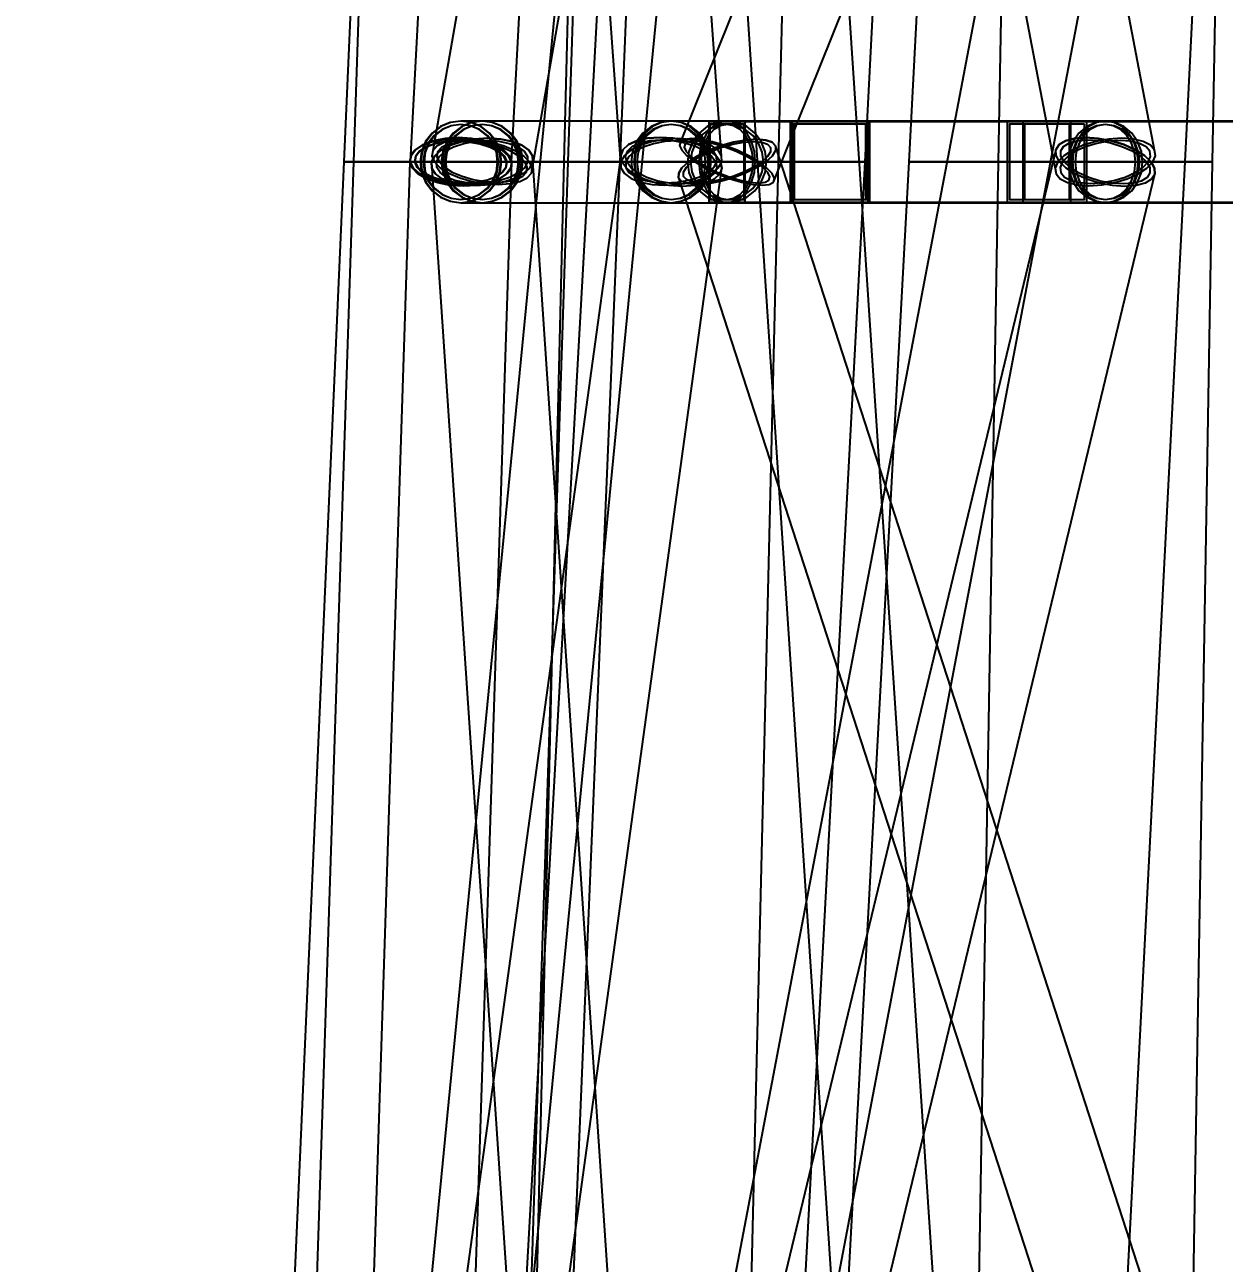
# Model space of a CAD drawing. Header units: millimetres. Extents: x -123812 to 252100, y -3000 to 639000.
# Drawn here: x -21951 to -15970, y 204509 to 210684 of the extents above; entities that cross this region are included whole.
import ezdxf

# ---------------------------------------------------------------- set-up
doc = ezdxf.new("R2010")
doc.units = ezdxf.units.MM
doc.layers.add('D-STR-DIM', color=7, linetype='Continuous', lineweight=13)
doc.layers.add('D-STR-STRC', color=7, linetype='Continuous', lineweight=25)
doc.styles.add('OpenSansCondensed-Light', font='OpenSansCondensed-Light.ttf')
doc.styles.add('TOWER_UNICODE', font='Arial Unicode.ttf')
doc.dimstyles.new('EZDXF', dxfattribs={"dimtxt": 0.25, "dimasz": 0.175, "dimexe": 0.375, "dimexo": 0.125, "dimgap": 0.1, "dimtad": 1, "dimlfac": 100, "dimzin": 12, "dimdsep": 46, "dimtxsty": 'OpenSansCondensed-Light', "dimblk": 'ARCHTICK', "dimcen": 2.5, "dimazin": 3, "dimtfac": 0.5, "dimtmove": 2, "dimatfit": 3})

# ---------------------------------------------------------------- blocks, each defined once
blk = doc.blocks.new('_ARCHTICK')
at = {"color": 0, "linetype": 'BYBLOCK', "const_width": 0.15}
blk.add_lwpolyline([(-0.5, -0.5), (0.5, 0.5)], dxfattribs=at)

msp = doc.modelspace()

# ---------------------------------------------------------------- linework, layer by layer
at = {"layer": 'D-STR-STRC'}
for points in [[(-17918.7, 225023.9), (-20353.1, 200023.9), (-20344.5, 200012.1), (-20319.3, 199999.5), (-20279.1, 199986.9), (-20226.7, 199975.2), (-20165.7, 199965.2), (-20100.3, 199957.5), (-20034.9, 199952.8), (-19973.9, 199951.2), (-19921.5, 199953), (-19881.3, 199958), (-19856.1, 199965.9), (-19847.5, 199976.1), (-17413, 224976.1)], [(-19288.9, 224983.8), (-17635.6, 199983.8), (-17626.9, 199972.5), (-17601.6, 199963.1), (-17561.3, 199956.1), (-17508.9, 199952.2), (-17447.7, 199951.6), (-17382.1, 199954.2), (-17316.5, 199960), (-17255.4, 199968.4), (-17202.9, 199979.1), (-17162.6, 199991.1), (-17137.3, 200003.8), (-17128.7, 200016.2), (-18782, 225016.2)], [(-14488.8, 225046.9), (-19246.3, 200046.9), (-19237.8, 200038), (-19212.9, 200026.5), (-19173.2, 200013.2), (-19121.6, 199999), (-19061.4, 199984.9), (-18996.8, 199971.8), (-18932.2, 199960.6), (-18872, 199952.1), (-18820.3, 199946.9), (-18780.6, 199945.3), (-18755.7, 199947.4), (-18747.2, 199953.1), (-13989.7, 224953.1)], [(-18719.1, 219940.8), (-16808.3, 209940.8), (-16787.6, 209916.3), (-16751.6, 209897.5), (-16702.6, 209885.7), (-16644.1, 209881.7), (-16580.1, 209885.7), (-16514.9, 209897.5), (-16452.9, 209916.3), (-16398.4, 209940.8), (-16355.1, 209969.4), (-16325.9, 210000), (-16312.9, 210030.6), (-16316.8, 210059.2), (-18227.6, 220059.2)], [(-14658.5, 220101), (-18680.9, 210101), (-18686, 210082.4), (-18674.9, 210058.3), (-18648.5, 210030.2), (-18608.4, 210000), (-18557.5, 209969.8), (-18499.2, 209941.7), (-18437.5, 209917.6), (-18376.6, 209899), (-18320.6, 209887.4), (-18273.3, 209883.4), (-18238.1, 209887.4), (-18217.2, 209899), (-14194.8, 219899)], [(-19498, 220000), (-20028.8, 210000), (-20014, 209970.5), (-19983, 209942.9), (-19937.9, 209919.3), (-19881.8, 209901.1), (-19818.5, 209889.7), (-19752.3, 209885.9), (-19687.7, 209889.7), (-19629.2, 209901.1), (-19580.7, 209919.3), (-19545.5, 209942.9), (-19526, 209970.5), (-19523.6, 210000), (-18992.9, 220000)], [(-18166.6, 220056.1), (-19916.5, 210056.1), (-19920.7, 210029), (-19907.8, 210000), (-19878.7, 209971), (-19835.5, 209943.9), (-19780.9, 209920.7), (-19718.9, 209902.9), (-19653.5, 209891.7), (-19589.3, 209887.9), (-19530.7, 209891.7), (-19481.5, 209902.9), (-19445.2, 209920.7), (-19424.3, 209943.9), (-17674.4, 219943.9)], [(-19694.1, 219969.9), (-18978.2, 209969.9), (-18960.7, 209941.8), (-18927.2, 209917.7), (-18880.1, 209899.2), (-18822.6, 209887.6), (-18758.5, 209883.6), (-18692.3, 209887.6), (-18628.5, 209899.2), (-18571.5, 209917.7), (-18525, 209941.8), (-18492.3, 209969.9), (-18475.6, 210000), (-18476.1, 210030.1), (-19191.9, 220030.1)], [(-14812.7, 210203.2), (-18449, 210203.2), (-18485.6, 210196.3), (-18519.6, 210176), (-18548.8, 210143.7), (-18571.3, 210101.6), (-18585.3, 210052.6), (-18590.2, 210000), (-18585.3, 209947.4), (-18571.3, 209898.4), (-18548.8, 209856.3), (-18519.6, 209824), (-18485.6, 209803.7), (-18449, 209796.8), (-14812.7, 209796.8)], [(-13397.9, 210203.2), (-16562.6, 210203.2), (-16605, 210196.3), (-16644.6, 210176), (-16678.6, 210143.7), (-16704.6, 210101.6), (-16721, 210052.6), (-16726.6, 210000), (-16721, 209947.4), (-16704.6, 209898.4), (-16678.6, 209856.3), (-16644.6, 209824), (-16605, 209803.7), (-16562.6, 209796.8), (-13397.9, 209796.8)], [(-19852, 199968.4), (-18475.2, 209968.4), (-18481.3, 210000), (-18504.1, 210031.6), (-18542.2, 210061.1), (-18592.8, 210086.4), (-18652.6, 210105.8), (-18717.5, 210118), (-18783, 210122.2), (-18844.8, 210118), (-18898.5, 210105.8), (-18940.5, 210086.4), (-18968, 210061.1), (-18979.1, 210031.6), (-20355.9, 200031.6)], [(-19846.8, 200000), (-19522.7, 210000), (-19534.8, 210031.3), (-19563.3, 210060.5), (-19606.4, 210085.6), (-19661, 210104.9), (-19723.5, 210117), (-19789.6, 210121.1), (-19854.7, 210117), (-19914.5, 210104.9), (-19964.9, 210085.6), (-20002.5, 210060.5), (-20024.6, 210031.3), (-20029.8, 210000), (-20353.8, 200000)], [(-18746, 200030.6), (-19419.6, 210030.6), (-19437.8, 210059.2), (-19471.9, 210083.7), (-19519.5, 210102.5), (-19577.4, 210114.3), (-19641.6, 210118.3), (-19707.8, 210114.3), (-19771.4, 210102.5), (-19828.2, 210083.7), (-19874.2, 210059.2), (-19906.3, 210030.6), (-19922.3, 210000), (-19921.2, 209969.4), (-19247.5, 199969.4)], [(-18722.2, 199939.1), (-16316, 209939.1), (-16316.9, 209968.5), (-16334.5, 210000), (-16367.6, 210031.5), (-16414.1, 210060.9), (-16470.6, 210086.2), (-16533.5, 210105.5), (-16598.3, 210117.7), (-16660.6, 210121.9), (-16716.3, 210117.7), (-16761.5, 210105.5), (-16793.2, 210086.2), (-16809.1, 210060.9), (-19215.4, 200060.9)], [(-14968.8, 200080), (-18208, 210080), (-18224.4, 210098), (-18256.1, 210109.3), (-18301, 210113.1), (-18355.9, 210109.3), (-18417.2, 210098), (-18480.7, 210080), (-18542, 210056.6), (-18597, 210029.3), (-18641.8, 210000), (-18673.6, 209970.7), (-18690, 209943.4), (-18690.1, 209920), (-15450.8, 199920)]]:
    msp.add_lwpolyline(points, dxfattribs=at)
for points in [[(-20359.1, 210000), (-18981.7, 210000), (-18570, 220000), (-19920.9, 220000)], [(-20311.2, 210000), (-19241.3, 210000), (-18909, 220000), (-19977, 220000)], [(-19262.1, 210000), (-18192.2, 210000), (-17939.3, 220000), (-19007.4, 220000)], [(-19137.7, 210000), (-17760.4, 210000), (-17245.1, 220000), (-18596, 220000)], [(-17542.4, 210000), (-16165.1, 210000), (-15669.2, 220000), (-17020.1, 220000)], [(-17097.6, 210000), (-16027.6, 210000), (-15842.3, 220000), (-16910.4, 220000)], [(-19979.4, 210000), (-19972.5, 209947.4), (-19952.2, 209898.4), (-19919.9, 209856.3), (-19877.8, 209824), (-19828.8, 209803.7), (-19776.2, 209796.8), (-19670.4, 209796.8), (-19617.8, 209803.7), (-19568.8, 209824), (-19526.7, 209856.3), (-19494.5, 209898.4), (-19474.2, 209947.4), (-19467.2, 210000), (-19474.2, 210052.6), (-19494.5, 210101.6), (-19526.7, 210143.7), (-19568.8, 210176), (-19617.8, 210196.3), (-19670.4, 210203.2), (-19776.2, 210203.2), (-19828.8, 210196.3), (-19877.8, 210176), (-19919.9, 210143.7), (-19952.2, 210101.6), (-19972.5, 210052.6)], [(-19979.4, 210000), (-19972.5, 209947.4), (-19952.2, 209898.4), (-19919.9, 209856.3), (-19877.8, 209824), (-19828.8, 209803.7), (-19776.2, 209796.8), (-19723.6, 209803.7), (-19674.6, 209824), (-19632.6, 209856.3), (-19600.3, 209898.4), (-19580, 209947.4), (-19573.1, 210000), (-19580, 210052.6), (-19600.3, 210101.6), (-19632.6, 210143.7), (-19674.6, 210176), (-19723.6, 210196.3), (-19776.2, 210203.2), (-19828.8, 210196.3), (-19877.8, 210176), (-19919.9, 210143.7), (-19952.2, 210101.6), (-19972.5, 210052.6)], [(-19975.4, 210000), (-19968.6, 209947.4), (-19948.7, 209898.4), (-19917.1, 209856.3), (-19875.8, 209824), (-19827.8, 209803.7), (-19776.2, 209796.8), (-18727.2, 209796.8), (-18675.6, 209803.7), (-18627.6, 209824), (-18586.3, 209856.3), (-18554.7, 209898.4), (-18534.8, 209947.4), (-18528, 210000), (-18534.8, 210052.6), (-18554.7, 210101.6), (-18586.3, 210143.7), (-18627.6, 210176), (-18675.6, 210196.3), (-18727.2, 210203.2), (-19776.2, 210203.2), (-19827.8, 210196.3), (-19875.8, 210176), (-19917.1, 210143.7), (-19948.7, 210101.6), (-19968.6, 210052.6)], [(-19975.4, 210000), (-19968.6, 209947.4), (-19948.7, 209898.4), (-19917.1, 209856.3), (-19875.8, 209824), (-19827.8, 209803.7), (-19776.2, 209796.8), (-19724.7, 209803.7), (-19676.6, 209824), (-19635.4, 209856.3), (-19603.7, 209898.4), (-19583.8, 209947.4), (-19577, 210000), (-19583.8, 210052.6), (-19603.7, 210101.6), (-19635.4, 210143.7), (-19676.6, 210176), (-19724.7, 210196.3), (-19776.2, 210203.2), (-19827.8, 210196.3), (-19875.8, 210176), (-19917.1, 210143.7), (-19948.7, 210101.6), (-19968.6, 210052.6)], [(-19963.4, 210000), (-19957, 209951.5), (-19938.3, 209906.4), (-19908.6, 209867.6), (-19869.8, 209837.9), (-19824.7, 209819.2), (-19776.2, 209812.8), (-19727.8, 209819.2), (-19682.6, 209837.9), (-19643.9, 209867.6), (-19614.1, 209906.4), (-19595.4, 209951.5), (-19589.1, 210000), (-19595.4, 210048.5), (-19614.1, 210093.6), (-19643.9, 210132.4), (-19682.6, 210162.1), (-19727.8, 210180.8), (-19776.2, 210187.2), (-19824.7, 210180.8), (-19869.8, 210162.1), (-19908.6, 210132.4), (-19938.3, 210093.6), (-19957, 210048.5)], [(-19959.7, 210000), (-19953.5, 209951.5), (-19935.1, 209906.4), (-19906, 209867.6), (-19868, 209837.9), (-19823.7, 209819.2), (-19776.2, 209812.8), (-19728.7, 209819.2), (-19684.5, 209837.9), (-19646.5, 209867.6), (-19617.3, 209906.4), (-19599, 209951.5), (-19592.7, 210000), (-19599, 210048.5), (-19617.3, 210093.6), (-19646.5, 210132.4), (-19684.5, 210162.1), (-19728.7, 210180.8), (-19776.2, 210187.2), (-19823.7, 210180.8), (-19868, 210162.1), (-19906, 210132.4), (-19935.1, 210093.6), (-19953.5, 210048.5)], [(-19873.5, 210000), (-19866.6, 209947.4), (-19846.3, 209898.4), (-19814, 209856.3), (-19772, 209824), (-19723, 209803.7), (-19670.4, 209796.8), (-19617.8, 209803.7), (-19568.8, 209824), (-19526.7, 209856.3), (-19494.5, 209898.4), (-19474.2, 209947.4), (-19467.2, 210000), (-19474.2, 210052.6), (-19494.5, 210101.6), (-19526.7, 210143.7), (-19568.8, 210176), (-19617.8, 210196.3), (-19670.4, 210203.2), (-19723, 210196.3), (-19772, 210176), (-19814, 210143.7), (-19846.3, 210101.6), (-19866.6, 210052.6)], [(-19867.6, 210000), (-19860.8, 209947.4), (-19841.2, 209898.4), (-19809.8, 209856.3), (-19769, 209824), (-19721.4, 209803.7), (-19670.4, 209796.8), (-18449, 209796.8), (-18398, 209803.7), (-18350.5, 209824), (-18309.6, 209856.3), (-18278.3, 209898.4), (-18258.6, 209947.4), (-18251.9, 210000), (-18258.6, 210052.6), (-18278.3, 210101.6), (-18309.6, 210143.7), (-18350.5, 210176), (-18398, 210196.3), (-18449, 210203.2), (-19670.4, 210203.2), (-19721.4, 210196.3), (-19769, 210176), (-19809.8, 210143.7), (-19841.2, 210101.6), (-19860.8, 210052.6)], [(-19867.6, 210000), (-19860.8, 209947.4), (-19841.2, 209898.4), (-19809.8, 209856.3), (-19769, 209824), (-19721.4, 209803.7), (-19670.4, 209796.8), (-19619.4, 209803.7), (-19571.8, 209824), (-19531, 209856.3), (-19499.6, 209898.4), (-19479.9, 209947.4), (-19473.2, 210000), (-19479.9, 210052.6), (-19499.6, 210101.6), (-19531, 210143.7), (-19571.8, 210176), (-19619.4, 210196.3), (-19670.4, 210203.2), (-19721.4, 210196.3), (-19769, 210176), (-19809.8, 210143.7), (-19841.2, 210101.6), (-19860.8, 210052.6)], [(-19857.6, 210000), (-19851.2, 209951.5), (-19832.5, 209906.4), (-19802.7, 209867.6), (-19764, 209837.9), (-19718.8, 209819.2), (-19670.4, 209812.8), (-19622, 209819.2), (-19576.8, 209837.9), (-19538, 209867.6), (-19508.3, 209906.4), (-19489.6, 209951.5), (-19483.2, 210000), (-19489.6, 210048.5), (-19508.3, 210093.6), (-19538, 210132.4), (-19576.8, 210162.1), (-19622, 210180.8), (-19670.4, 210187.2), (-19718.8, 210180.8), (-19764, 210162.1), (-19802.7, 210132.4), (-19832.5, 210093.6), (-19851.2, 210048.5)], [(-19852, 210000), (-19845.9, 209951.5), (-19827.7, 209906.4), (-19798.8, 209867.6), (-19761.2, 209837.9), (-19717.4, 209819.2), (-19670.4, 209812.8), (-19623.4, 209819.2), (-19579.6, 209837.9), (-19541.9, 209867.6), (-19513.1, 209906.4), (-19494.9, 209951.5), (-19488.7, 210000), (-19494.9, 210048.5), (-19513.1, 210093.6), (-19541.9, 210132.4), (-19579.6, 210162.1), (-19623.4, 210180.8), (-19670.4, 210187.2), (-19717.4, 210180.8), (-19761.2, 210162.1), (-19798.8, 210132.4), (-19827.7, 210093.6), (-19845.9, 210048.5)], [(-18926.4, 210000), (-18919.6, 209947.4), (-18899.7, 209898.4), (-18868, 209856.3), (-18826.8, 209824), (-18778.7, 209803.7), (-18727.2, 209796.8), (-18675.6, 209803.7), (-18627.6, 209824), (-18586.3, 209856.3), (-18554.7, 209898.4), (-18534.8, 209947.4), (-18528, 210000), (-18534.8, 210052.6), (-18554.7, 210101.6), (-18586.3, 210143.7), (-18627.6, 210176), (-18675.6, 210196.3), (-18727.2, 210203.2), (-18778.7, 210196.3), (-18826.8, 210176), (-18868, 210143.7), (-18899.7, 210101.6), (-18919.6, 210052.6)], [(-18913.1, 210000), (-18906.7, 209947.4), (-18888.2, 209898.4), (-18858.6, 209856.3), (-18820.1, 209824), (-18775.3, 209803.7), (-18727.2, 209796.8), (-16562.6, 209796.8), (-16514.5, 209803.7), (-16469.6, 209824), (-16431.1, 209856.3), (-16401.6, 209898.4), (-16383, 209947.4), (-16376.7, 210000), (-16383, 210052.6), (-16401.6, 210101.6), (-16431.1, 210143.7), (-16469.6, 210176), (-16514.5, 210196.3), (-16562.6, 210203.2), (-18727.2, 210203.2), (-18775.3, 210196.3), (-18820.1, 210176), (-18858.6, 210143.7), (-18888.2, 210101.6), (-18906.7, 210052.6)], [(-18913.1, 210000), (-18906.7, 209947.4), (-18888.2, 209898.4), (-18858.6, 209856.3), (-18820.1, 209824), (-18775.3, 209803.7), (-18727.2, 209796.8), (-18679, 209803.7), (-18634.2, 209824), (-18595.7, 209856.3), (-18566.2, 209898.4), (-18547.6, 209947.4), (-18541.3, 210000), (-18547.6, 210052.6), (-18566.2, 210101.6), (-18595.7, 210143.7), (-18634.2, 210176), (-18679, 210196.3), (-18727.2, 210203.2), (-18775.3, 210196.3), (-18820.1, 210176), (-18858.6, 210143.7), (-18888.2, 210101.6), (-18906.7, 210052.6)], [(-18910.7, 210000), (-18904.4, 209951.5), (-18886.1, 209906.4), (-18856.9, 209867.6), (-18818.9, 209837.9), (-18774.7, 209819.2), (-18727.2, 209812.8), (-18679.7, 209819.2), (-18635.4, 209837.9), (-18597.4, 209867.6), (-18568.2, 209906.4), (-18549.9, 209951.5), (-18543.7, 210000), (-18549.9, 210048.5), (-18568.2, 210093.6), (-18597.4, 210132.4), (-18635.4, 210162.1), (-18679.7, 210180.8), (-18727.2, 210187.2), (-18774.7, 210180.8), (-18818.9, 210162.1), (-18856.9, 210132.4), (-18886.1, 210093.6), (-18904.4, 210048.5)], [(-18898.4, 210000), (-18892.6, 209951.5), (-18875.5, 209906.4), (-18848.3, 209867.6), (-18812.8, 209837.9), (-18771.5, 209819.2), (-18727.2, 209812.8), (-18682.8, 209819.2), (-18641.5, 209837.9), (-18606.1, 209867.6), (-18578.8, 209906.4), (-18561.7, 209951.5), (-18555.9, 210000), (-18561.7, 210048.5), (-18578.8, 210093.6), (-18606.1, 210132.4), (-18641.5, 210162.1), (-18682.8, 210180.8), (-18727.2, 210187.2), (-18771.5, 210180.8), (-18812.8, 210162.1), (-18848.3, 210132.4), (-18875.5, 210093.6), (-18892.6, 210048.5)], [(-18646.2, 210000), (-18639.5, 209947.4), (-18619.8, 209898.4), (-18588.5, 209856.3), (-18547.6, 209824), (-18500.1, 209803.7), (-18449, 209796.8), (-18398, 209803.7), (-18350.5, 209824), (-18309.6, 209856.3), (-18278.3, 209898.4), (-18258.6, 209947.4), (-18251.9, 210000), (-18258.6, 210052.6), (-18278.3, 210101.6), (-18309.6, 210143.7), (-18350.5, 210176), (-18398, 210196.3), (-18449, 210203.2), (-18500.1, 210196.3), (-18547.6, 210176), (-18588.5, 210143.7), (-18619.8, 210101.6), (-18639.5, 210052.6)], [(-18630.7, 210000), (-18624.5, 209951.5), (-18606.4, 209906.4), (-18577.5, 209867.6), (-18539.9, 209837.9), (-18496.1, 209819.2), (-18449, 209812.8), (-18402, 209819.2), (-18358.2, 209837.9), (-18320.6, 209867.6), (-18291.7, 209906.4), (-18273.6, 209951.5), (-18267.4, 210000), (-18273.6, 210048.5), (-18291.7, 210093.6), (-18320.6, 210132.4), (-18358.2, 210162.1), (-18402, 210180.8), (-18449, 210187.2), (-18496.1, 210180.8), (-18539.9, 210162.1), (-18577.5, 210132.4), (-18606.4, 210093.6), (-18624.5, 210048.5)], [(-18590.2, 210000), (-18585.3, 209947.4), (-18571.3, 209898.4), (-18548.8, 209856.3), (-18519.6, 209824), (-18485.6, 209803.7), (-18449, 209796.8), (-18412.5, 209803.7), (-18378.5, 209824), (-18349.3, 209856.3), (-18326.8, 209898.4), (-18312.7, 209947.4), (-18307.9, 210000), (-18312.7, 210052.6), (-18326.8, 210101.6), (-18349.3, 210143.7), (-18378.5, 210176), (-18412.5, 210196.3), (-18449, 210203.2), (-18485.6, 210196.3), (-18519.6, 210176), (-18548.8, 210143.7), (-18571.3, 210101.6), (-18585.3, 210052.6)], [(-18579, 210000), (-18574.6, 209951.5), (-18561.6, 209906.4), (-18541, 209867.6), (-18514, 209837.9), (-18482.7, 209819.2), (-18449, 209812.8), (-18415.4, 209819.2), (-18384, 209837.9), (-18357.1, 209867.6), (-18336.5, 209906.4), (-18323.5, 209951.5), (-18319, 210000), (-18323.5, 210048.5), (-18336.5, 210093.6), (-18357.1, 210132.4), (-18384, 210162.1), (-18415.4, 210180.8), (-18449, 210187.2), (-18482.7, 210180.8), (-18514, 210162.1), (-18541, 210132.4), (-18561.6, 210093.6), (-18574.6, 210048.5)], [(-18540.2, 209800), (-9304, 209800), (-9304, 210200), (-18540.2, 210200)], [(-18357.9, 210200), (-18540.2, 210200), (-18540.2, 209800), (-18357.9, 209800)], [(-18363.4, 210188), (-18534.7, 210188), (-18534.7, 209812), (-18363.4, 209812)], [(-18133.5, 209800), (-16655.1, 209800), (-16655.1, 210200), (-18133.5, 210200)], [(-17736.2, 210200), (-18133.5, 210200), (-18133.5, 209800), (-17736.2, 209800)], [(-18125.1, 209800), (-14777.1, 209800), (-14777.1, 210200), (-18125.1, 210200)], [(-17744.6, 210200), (-18125.1, 210200), (-18125.1, 209800), (-17744.6, 209800)], [(-17748.1, 210188), (-18121.6, 210188), (-18121.6, 209812), (-17748.1, 209812)], [(-17756.1, 210188), (-18113.7, 210188), (-18113.7, 209812), (-17756.1, 209812)], [(-16655.1, 210200), (-17052.4, 210200), (-17052.4, 209800), (-16655.1, 209800)], [(-16667, 210188), (-17040.5, 210188), (-17040.5, 209812), (-16667, 209812)], [(-16973.2, 209800), (-9275.7, 209800), (-9275.7, 210200), (-16973.2, 210200)], [(-16734.3, 210200), (-16973.2, 210200), (-16973.2, 209800), (-16734.3, 209800)], [(-16741.5, 210188), (-16966.1, 210188), (-16966.1, 209812), (-16741.5, 209812)], [(-16748.5, 210000), (-16742.1, 209947.4), (-16723.6, 209898.4), (-16694, 209856.3), (-16655.5, 209824), (-16610.7, 209803.7), (-16562.6, 209796.8), (-16514.5, 209803.7), (-16469.6, 209824), (-16431.1, 209856.3), (-16401.6, 209898.4), (-16383, 209947.4), (-16376.7, 210000), (-16383, 210052.6), (-16401.6, 210101.6), (-16431.1, 210143.7), (-16469.6, 210176), (-16514.5, 210196.3), (-16562.6, 210203.2), (-16610.7, 210196.3), (-16655.5, 210176), (-16694, 210143.7), (-16723.6, 210101.6), (-16742.1, 210052.6)], [(-16733.8, 210000), (-16728, 209951.5), (-16710.9, 209906.4), (-16683.7, 209867.6), (-16648.2, 209837.9), (-16606.9, 209819.2), (-16562.6, 209812.8), (-16518.3, 209819.2), (-16477, 209837.9), (-16441.5, 209867.6), (-16414.3, 209906.4), (-16397.2, 209951.5), (-16391.3, 210000), (-16397.2, 210048.5), (-16414.3, 210093.6), (-16441.5, 210132.4), (-16477, 210162.1), (-16518.3, 210180.8), (-16562.6, 210187.2), (-16606.9, 210180.8), (-16648.2, 210162.1), (-16683.7, 210132.4), (-16710.9, 210093.6), (-16728, 210048.5)], [(-16726.6, 210000), (-16721, 209947.4), (-16704.6, 209898.4), (-16678.6, 209856.3), (-16644.6, 209824), (-16605, 209803.7), (-16562.6, 209796.8), (-16520.1, 209803.7), (-16480.6, 209824), (-16446.6, 209856.3), (-16420.5, 209898.4), (-16404.2, 209947.4), (-16398.6, 210000), (-16404.2, 210052.6), (-16420.5, 210101.6), (-16446.6, 210143.7), (-16480.6, 210176), (-16520.1, 210196.3), (-16562.6, 210203.2), (-16605, 210196.3), (-16644.6, 210176), (-16678.6, 210143.7), (-16704.6, 210101.6), (-16721, 210052.6)], [(-16713.7, 210000), (-16708.5, 209951.5), (-16693.4, 209906.4), (-16669.4, 209867.6), (-16638.1, 209837.9), (-16601.7, 209819.2), (-16562.6, 209812.8), (-16523.5, 209819.2), (-16487, 209837.9), (-16455.7, 209867.6), (-16431.7, 209906.4), (-16416.6, 209951.5), (-16411.5, 210000), (-16416.6, 210048.5), (-16431.7, 210093.6), (-16455.7, 210132.4), (-16487, 210162.1), (-16523.5, 210180.8), (-16562.6, 210187.2), (-16601.7, 210180.8), (-16638.1, 210162.1), (-16669.4, 210132.4), (-16693.4, 210093.6), (-16708.5, 210048.5)], [(-19522.7, 210000), (-19527.9, 209968.7), (-19550, 209939.5), (-19587.5, 209914.4), (-19637.9, 209895.1), (-19697.7, 209883), (-19762.9, 209878.9), (-19829, 209883), (-19891.4, 209895.1), (-19946.1, 209914.4), (-19989.1, 209939.5), (-20017.7, 209968.7), (-20029.8, 210000), (-20024.6, 210031.3), (-20002.5, 210060.5), (-19964.9, 210085.6), (-19914.5, 210104.9), (-19854.7, 210117), (-19789.6, 210121.1), (-19723.5, 210117), (-19661, 210104.9), (-19606.4, 210085.6), (-19563.3, 210060.5), (-19534.8, 210031.3)], [(-19418.5, 210000), (-19434.5, 209969.4), (-19466.6, 209940.8), (-19512.6, 209916.3), (-19569.3, 209897.5), (-19633, 209885.7), (-19699.2, 209881.7), (-19763.4, 209885.7), (-19821.3, 209897.5), (-19868.9, 209916.3), (-19902.9, 209940.8), (-19921.2, 209969.4), (-19922.3, 210000), (-19906.3, 210030.6), (-19874.2, 210059.2), (-19828.2, 210083.7), (-19771.4, 210102.5), (-19707.8, 210114.3), (-19641.6, 210118.3), (-19577.4, 210114.3), (-19519.5, 210102.5), (-19471.9, 210083.7), (-19437.8, 210059.2), (-19419.6, 210030.6)], [(-18481.3, 210000), (-18475.2, 209968.4), (-18486.3, 209938.9), (-18513.8, 209913.6), (-18555.8, 209894.2), (-18609.6, 209882), (-18671.3, 209877.8), (-18736.8, 209882), (-18801.7, 209894.2), (-18861.5, 209913.6), (-18912.2, 209938.9), (-18950.2, 209968.4), (-18973, 210000), (-18979.1, 210031.6), (-18968, 210061.1), (-18940.5, 210086.4), (-18898.5, 210105.8), (-18844.8, 210118), (-18783, 210122.2), (-18717.5, 210118), (-18652.6, 210105.8), (-18592.8, 210086.4), (-18542.2, 210061.1), (-18504.1, 210031.6)], [(-16799.3, 210000), (-16812.3, 209969.4), (-16808.3, 209940.8), (-16787.6, 209916.3), (-16751.6, 209897.5), (-16702.6, 209885.7), (-16644.1, 209881.7), (-16580.1, 209885.7), (-16514.9, 209897.5), (-16452.9, 209916.3), (-16398.4, 209940.8), (-16355.1, 209969.4), (-16325.9, 210000), (-16312.9, 210030.6), (-16316.8, 210059.2), (-16337.6, 210083.7), (-16373.6, 210102.5), (-16422.6, 210114.3), (-16481, 210118.3), (-16545.1, 210114.3), (-16610.3, 210102.5), (-16672.3, 210083.7), (-16726.8, 210059.2), (-16770.1, 210030.6)], [(-16334.5, 210000), (-16316.9, 209968.5), (-16316, 209939.1), (-16332, 209913.8), (-16363.6, 209894.5), (-16408.8, 209882.3), (-16464.5, 209878.1), (-16526.9, 209882.3), (-16591.7, 209894.5), (-16654.5, 209913.8), (-16711.1, 209939.1), (-16757.5, 209968.5), (-16790.7, 210000), (-16808.3, 210031.5), (-16809.1, 210060.9), (-16793.2, 210086.2), (-16761.5, 210105.5), (-16716.3, 210117.7), (-16660.6, 210121.9), (-16598.3, 210117.7), (-16533.5, 210105.5), (-16470.6, 210086.2), (-16414.1, 210060.9), (-16367.6, 210031.5)], [(-20028.8, 210000), (-20014, 209970.5), (-19983, 209942.9), (-19937.9, 209919.3), (-19881.8, 209901.1), (-19818.5, 209889.7), (-19752.3, 209885.9), (-19687.7, 209889.7), (-19629.2, 209901.1), (-19580.7, 209919.3), (-19545.5, 209942.9), (-19526, 209970.5), (-19523.6, 210000), (-19538.4, 210029.5), (-19569.4, 210057.1), (-19614.5, 210080.7), (-19670.7, 210098.9), (-19734, 210110.3), (-19800.2, 210114.1), (-19864.7, 210110.3), (-19923.2, 210098.9), (-19971.7, 210080.7), (-20006.9, 210057.1), (-20026.4, 210029.5)], [(-19547.6, 210000), (-19552.3, 209971.7), (-19572.2, 209945.4), (-19606.1, 209922.8), (-19651.5, 209905.5), (-19705.4, 209894.6), (-19764.2, 209890.8), (-19823.8, 209894.6), (-19880.1, 209905.5), (-19929.3, 209922.8), (-19968.2, 209945.4), (-19993.9, 209971.7), (-20004.8, 210000), (-20000.1, 210028.3), (-19980.2, 210054.6), (-19946.4, 210077.2), (-19900.9, 210094.5), (-19847, 210105.4), (-19788.2, 210109.2), (-19728.7, 210105.4), (-19672.3, 210094.5), (-19623.1, 210077.2), (-19584.3, 210054.6), (-19558.5, 210028.3)], [(-20003.9, 210000), (-19990.6, 209973.4), (-19962.6, 209948.5), (-19922, 209927.2), (-19871.4, 209910.9), (-19814.3, 209900.6), (-19754.6, 209897.1), (-19696.4, 209900.6), (-19643.7, 209910.9), (-19599.9, 209927.2), (-19568.2, 209948.5), (-19550.7, 209973.4), (-19548.5, 210000), (-19561.8, 210026.6), (-19589.8, 210051.5), (-19630.5, 210072.8), (-19681, 210089.1), (-19738.1, 210099.4), (-19797.8, 210102.9), (-19856, 210099.4), (-19908.8, 210089.1), (-19952.5, 210072.8), (-19984.2, 210051.5), (-20001.8, 210026.6)], [(-19907.8, 210000), (-19878.7, 209971), (-19835.5, 209943.9), (-19780.9, 209920.7), (-19718.9, 209902.9), (-19653.5, 209891.7), (-19589.3, 209887.9), (-19530.7, 209891.7), (-19481.5, 209902.9), (-19445.2, 209920.7), (-19424.3, 209943.9), (-19420.1, 209971), (-19433, 210000), (-19462.1, 210029), (-19505.3, 210056.1), (-19559.8, 210079.3), (-19621.9, 210097.1), (-19687.2, 210108.3), (-19751.4, 210112.1), (-19810.1, 210108.3), (-19859.3, 210097.1), (-19895.6, 210079.3), (-19916.5, 210056.1), (-19920.7, 210029)], [(-19443.3, 210000), (-19457.7, 209972.4), (-19486.7, 209946.7), (-19528.1, 209924.6), (-19579.3, 209907.6), (-19636.7, 209897), (-19696.3, 209893.3), (-19754.2, 209897), (-19806.4, 209907.6), (-19849.3, 209924.6), (-19880, 209946.7), (-19896.5, 209972.4), (-19897.5, 210000), (-19883.1, 210027.6), (-19854.1, 210053.3), (-19812.6, 210075.4), (-19761.5, 210092.4), (-19704.1, 210103), (-19644.5, 210106.7), (-19586.6, 210103), (-19534.4, 210092.4), (-19491.5, 210075.4), (-19460.7, 210053.3), (-19444.3, 210027.6)], [(-19884.4, 210000), (-19858.2, 209973.8), (-19819.2, 209949.4), (-19770.1, 209928.5), (-19714.1, 209912.4), (-19655.2, 209902.3), (-19597.3, 209898.9), (-19544.4, 209902.3), (-19500.1, 209912.4), (-19467.4, 209928.5), (-19448.5, 209949.4), (-19444.7, 209973.8), (-19456.4, 210000), (-19482.6, 210026.2), (-19521.6, 210050.6), (-19570.7, 210071.5), (-19626.7, 210087.6), (-19685.6, 210097.7), (-19743.5, 210101.1), (-19796.4, 210097.7), (-19840.7, 210087.6), (-19873.4, 210071.5), (-19892.3, 210050.6), (-19896, 210026.2)], [(-18978.7, 210000), (-18978.2, 209969.9), (-18960.7, 209941.8), (-18927.2, 209917.7), (-18880.1, 209899.2), (-18822.6, 209887.6), (-18758.5, 209883.6), (-18692.3, 209887.6), (-18628.5, 209899.2), (-18571.5, 209917.7), (-18525, 209941.8), (-18492.3, 209969.9), (-18475.6, 210000), (-18476.1, 210030.1), (-18493.6, 210058.2), (-18527.1, 210082.3), (-18574.2, 210100.8), (-18631.8, 210112.4), (-18695.8, 210116.4), (-18762, 210112.4), (-18825.8, 210100.8), (-18882.9, 210082.3), (-18929.3, 210058.2), (-18962, 210030.1)], [(-18505.5, 210000), (-18500, 209971.5), (-18510, 209944.9), (-18534.8, 209922.1), (-18572.7, 209904.6), (-18621.1, 209893.6), (-18676.8, 209889.8), (-18735.9, 209893.6), (-18794.4, 209904.6), (-18848.3, 209922.1), (-18894, 209944.9), (-18928.2, 209971.5), (-18948.8, 210000), (-18954.3, 210028.5), (-18944.3, 210055.1), (-18919.5, 210077.9), (-18881.6, 210095.4), (-18833.2, 210106.4), (-18777.5, 210110.2), (-18718.4, 210106.4), (-18659.9, 210095.4), (-18606, 210077.9), (-18560.4, 210055.1), (-18526.1, 210028.5)], [(-18953.9, 210000), (-18953.5, 209972.8), (-18937.7, 209947.5), (-18907.5, 209925.8), (-18865, 209909.1), (-18813.2, 209898.7), (-18755.4, 209895.1), (-18695.8, 209898.7), (-18638.3, 209909.1), (-18586.8, 209925.8), (-18544.9, 209947.5), (-18515.4, 209972.8), (-18500.4, 210000), (-18500.8, 210027.2), (-18516.6, 210052.5), (-18546.8, 210074.2), (-18589.3, 210090.9), (-18641.2, 210101.3), (-18698.9, 210104.9), (-18758.6, 210101.3), (-18816.1, 210090.9), (-18867.5, 210074.2), (-18909.4, 210052.5), (-18938.9, 210027.2)], [(-18256.2, 210000), (-18301.1, 209970.7), (-18356.1, 209943.4), (-18417.4, 209920), (-18480.8, 209902), (-18542.1, 209890.7), (-18597.1, 209886.9), (-18641.9, 209890.7), (-18673.7, 209902), (-18690.1, 209920), (-18690, 209943.4), (-18673.6, 209970.7), (-18641.8, 210000), (-18597, 210029.3), (-18542, 210056.6), (-18480.7, 210080), (-18417.2, 210098), (-18355.9, 210109.3), (-18301, 210113.1), (-18256.1, 210109.3), (-18224.4, 210098), (-18208, 210080), (-18208, 210056.6), (-18224.5, 210029.3)], [(-18608.4, 210000), (-18557.5, 209969.8), (-18499.2, 209941.7), (-18437.5, 209917.6), (-18376.6, 209899), (-18320.6, 209887.4), (-18273.3, 209883.4), (-18238.1, 209887.4), (-18217.2, 209899), (-18212.1, 209917.6), (-18223.2, 209941.7), (-18249.6, 209969.8), (-18289.6, 210000), (-18340.6, 210030.2), (-18398.9, 210058.3), (-18460.6, 210082.4), (-18521.5, 210101), (-18577.5, 210112.6), (-18624.7, 210116.6), (-18660, 210112.6), (-18680.9, 210101), (-18686, 210082.4), (-18674.9, 210058.3), (-18648.5, 210030.2)], [(-18275.2, 210000), (-18315.7, 209973.6), (-18365.2, 209949), (-18420.5, 209927.9), (-18477.7, 209911.7), (-18533, 209901.5), (-18582.5, 209898), (-18623, 209901.5), (-18651.5, 209911.7), (-18666.3, 209927.9), (-18666.3, 209949), (-18651.5, 209973.6), (-18622.9, 210000), (-18582.4, 210026.4), (-18532.8, 210051), (-18477.6, 210072.1), (-18420.4, 210088.3), (-18365.1, 210098.5), (-18315.6, 210102), (-18275.1, 210098.5), (-18246.5, 210088.3), (-18231.7, 210072.1), (-18231.8, 210051), (-18246.6, 210026.4)], [(-18592.7, 210000), (-18546.8, 209972.8), (-18494.3, 209947.4), (-18438.6, 209925.7), (-18383.7, 209909), (-18333.2, 209898.5), (-18290.6, 209894.9), (-18258.8, 209898.5), (-18240, 209909), (-18235.4, 209925.7), (-18245.4, 209947.4), (-18269.2, 209972.8), (-18305.3, 210000), (-18351.2, 210027.2), (-18403.8, 210052.6), (-18459.4, 210074.3), (-18514.4, 210091), (-18564.9, 210101.5), (-18607.4, 210105.1), (-18639.2, 210101.5), (-18658.1, 210091), (-18662.7, 210074.3), (-18652.7, 210052.6), (-18628.8, 210027.2)], [(-16776, 210000), (-16787.7, 209972.4), (-16784.1, 209946.7), (-16765.5, 209924.6), (-16733, 209907.6), (-16688.8, 209896.9), (-16636.1, 209893.3), (-16578.4, 209896.9), (-16519.6, 209907.6), (-16463.7, 209924.6), (-16414.5, 209946.7), (-16375.5, 209972.4), (-16349.2, 210000), (-16337.4, 210027.6), (-16341, 210053.3), (-16359.7, 210075.4), (-16392.2, 210092.4), (-16436.3, 210103.1), (-16489.1, 210106.7), (-16546.8, 210103.1), (-16605.6, 210092.4), (-16661.5, 210075.4), (-16710.6, 210053.3), (-16749.7, 210027.6)], [(-16356.9, 210000), (-16341.1, 209971.6), (-16340.3, 209945.1), (-16354.7, 209922.3), (-16383.2, 209904.8), (-16424, 209893.9), (-16474.2, 209890.1), (-16530.4, 209893.9), (-16588.8, 209904.8), (-16645.5, 209922.3), (-16696.5, 209945.1), (-16738.3, 209971.6), (-16768.2, 210000), (-16784.1, 210028.4), (-16784.9, 210054.9), (-16770.5, 210077.7), (-16742, 210095.2), (-16701.2, 210106.1), (-16651, 210109.9), (-16594.7, 210106.1), (-16536.3, 210095.2), (-16479.7, 210077.7), (-16428.7, 210054.9), (-16386.8, 210028.4)], [(-20802.2, 200000), (-19398.4, 200000), (-18981.7, 210000), (-20359.1, 210000)], [(-20639.8, 200000), (-19568, 200000), (-19241.3, 210000), (-20311.2, 210000)], [(-18981.7, 210000), (-19005.2, 210000), (-19074, 210000), (-19183.4, 210000), (-19326.1, 210000), (-19492.1, 210000), (-19670.4, 210000), (-19848.6, 210000), (-20014.7, 210000), (-20157.4, 210000), (-20266.8, 210000), (-20335.6, 210000), (-20359.1, 210000), (-20335.6, 210000), (-20266.8, 210000), (-20157.4, 210000), (-20014.7, 210000), (-19848.6, 210000), (-19670.4, 210000), (-19492.1, 210000), (-19326.1, 210000), (-19183.4, 210000), (-19074, 210000), (-19005.2, 210000)], [(-19241.3, 210000), (-19259.5, 210000), (-19312.9, 210000), (-19397.9, 210000), (-19508.7, 210000), (-19637.8, 210000), (-19776.2, 210000), (-19914.7, 210000), (-20043.7, 210000), (-20154.5, 210000), (-20239.5, 210000), (-20293, 210000), (-20311.2, 210000), (-20293, 210000), (-20239.5, 210000), (-20154.5, 210000), (-20043.7, 210000), (-19914.7, 210000), (-19776.2, 210000), (-19637.8, 210000), (-19508.7, 210000), (-19397.9, 210000), (-19312.9, 210000), (-19259.5, 210000)], [(-19241.3, 210000), (-19259.5, 210000), (-19312.9, 210000), (-19397.9, 210000), (-19508.7, 210000), (-19637.8, 210000), (-19776.2, 210000), (-19914.7, 210000), (-20043.7, 210000), (-20154.5, 210000), (-20239.5, 210000), (-20293, 210000), (-20311.2, 210000), (-20293, 210000), (-20239.5, 210000), (-20154.5, 210000), (-20043.7, 210000), (-19914.7, 210000), (-19776.2, 210000), (-19637.8, 210000), (-19508.7, 210000), (-19397.9, 210000), (-19312.9, 210000), (-19259.5, 210000)], [(-19278.8, 210000), (-19295.7, 210000), (-19345.4, 210000), (-19424.5, 210000), (-19527.5, 210000), (-19647.5, 210000), (-19776.2, 210000), (-19905, 210000), (-20024.9, 210000), (-20128, 210000), (-20207, 210000), (-20256.7, 210000), (-20273.7, 210000), (-20256.7, 210000), (-20207, 210000), (-20128, 210000), (-20024.9, 210000), (-19905, 210000), (-19776.2, 210000), (-19647.5, 210000), (-19527.5, 210000), (-19424.5, 210000), (-19345.4, 210000), (-19295.7, 210000)], [(-19278.8, 210000), (-19295.7, 210000), (-19345.4, 210000), (-19424.5, 210000), (-19527.5, 210000), (-19647.5, 210000), (-19776.2, 210000), (-19905, 210000), (-20024.9, 210000), (-20128, 210000), (-20207, 210000), (-20256.7, 210000), (-20273.7, 210000), (-20256.7, 210000), (-20207, 210000), (-20128, 210000), (-20024.9, 210000), (-19905, 210000), (-19776.2, 210000), (-19647.5, 210000), (-19527.5, 210000), (-19424.5, 210000), (-19345.4, 210000), (-19295.7, 210000)], [(-19698.7, 200000), (-18294.9, 200000), (-17760.4, 210000), (-19137.7, 210000)], [(-19504.7, 200000), (-18432.9, 200000), (-18192.2, 210000), (-19262.1, 210000)], [(-18192.2, 210000), (-18210.4, 210000), (-18263.9, 210000), (-18348.9, 210000), (-18459.7, 210000), (-18588.7, 210000), (-18727.2, 210000), (-18865.6, 210000), (-18994.6, 210000), (-19105.4, 210000), (-19190.5, 210000), (-19243.9, 210000), (-19262.1, 210000), (-19243.9, 210000), (-19190.5, 210000), (-19105.4, 210000), (-18994.6, 210000), (-18865.6, 210000), (-18727.2, 210000), (-18588.7, 210000), (-18459.7, 210000), (-18348.9, 210000), (-18263.9, 210000), (-18210.4, 210000)], [(-18192.2, 210000), (-18210.4, 210000), (-18263.9, 210000), (-18348.9, 210000), (-18459.7, 210000), (-18588.7, 210000), (-18727.2, 210000), (-18865.6, 210000), (-18994.6, 210000), (-19105.4, 210000), (-19190.5, 210000), (-19243.9, 210000), (-19262.1, 210000), (-19243.9, 210000), (-19190.5, 210000), (-19105.4, 210000), (-18994.6, 210000), (-18865.6, 210000), (-18727.2, 210000), (-18588.7, 210000), (-18459.7, 210000), (-18348.9, 210000), (-18263.9, 210000), (-18210.4, 210000)], [(-18229.7, 210000), (-18246.7, 210000), (-18296.4, 210000), (-18375.4, 210000), (-18478.4, 210000), (-18598.4, 210000), (-18727.2, 210000), (-18855.9, 210000), (-18975.9, 210000), (-19078.9, 210000), (-19158, 210000), (-19207.7, 210000), (-19224.6, 210000), (-19207.7, 210000), (-19158, 210000), (-19078.9, 210000), (-18975.9, 210000), (-18855.9, 210000), (-18727.2, 210000), (-18598.4, 210000), (-18478.4, 210000), (-18375.4, 210000), (-18296.4, 210000), (-18246.7, 210000)], [(-18229.7, 210000), (-18246.7, 210000), (-18296.4, 210000), (-18375.4, 210000), (-18478.4, 210000), (-18598.4, 210000), (-18727.2, 210000), (-18855.9, 210000), (-18975.9, 210000), (-19078.9, 210000), (-19158, 210000), (-19207.7, 210000), (-19224.6, 210000), (-19207.7, 210000), (-19158, 210000), (-19078.9, 210000), (-18975.9, 210000), (-18855.9, 210000), (-18727.2, 210000), (-18598.4, 210000), (-18478.4, 210000), (-18375.4, 210000), (-18296.4, 210000), (-18246.7, 210000)], [(-17760.4, 210000), (-17783.8, 210000), (-17852.6, 210000), (-17962.1, 210000), (-18104.7, 210000), (-18270.8, 210000), (-18449, 210000), (-18627.3, 210000), (-18793.4, 210000), (-18936, 210000), (-19045.5, 210000), (-19114.3, 210000), (-19137.7, 210000), (-19114.3, 210000), (-19045.5, 210000), (-18936, 210000), (-18793.4, 210000), (-18627.3, 210000), (-18449, 210000), (-18270.8, 210000), (-18104.7, 210000), (-17962.1, 210000), (-17852.6, 210000), (-17783.8, 210000)], [(-18084, 200000), (-16680.2, 200000), (-16165.1, 210000), (-17542.4, 210000)], [(-16165.1, 210000), (-16188.6, 210000), (-16257.4, 210000), (-16366.8, 210000), (-16509.4, 210000), (-16675.5, 210000), (-16853.8, 210000), (-17032, 210000), (-17198.1, 210000), (-17340.7, 210000), (-17450.2, 210000), (-17519, 210000), (-17542.4, 210000), (-17519, 210000), (-17450.2, 210000), (-17340.7, 210000), (-17198.1, 210000), (-17032, 210000), (-16853.8, 210000), (-16675.5, 210000), (-16509.4, 210000), (-16366.8, 210000), (-16257.4, 210000), (-16188.6, 210000)], [(-17269.7, 200000), (-16197.9, 200000), (-16027.6, 210000), (-17097.6, 210000)], [(-16027.6, 210000), (-16045.8, 210000), (-16099.3, 210000), (-16184.3, 210000), (-16295.1, 210000), (-16424.1, 210000), (-16562.6, 210000), (-16701, 210000), (-16830.1, 210000), (-16940.9, 210000), (-17025.9, 210000), (-17079.3, 210000), (-17097.6, 210000), (-17079.3, 210000), (-17025.9, 210000), (-16940.9, 210000), (-16830.1, 210000), (-16701, 210000), (-16562.6, 210000), (-16424.1, 210000), (-16295.1, 210000), (-16184.3, 210000), (-16099.3, 210000), (-16045.8, 210000)], [(-16027.6, 210000), (-16045.8, 210000), (-16099.3, 210000), (-16184.3, 210000), (-16295.1, 210000), (-16424.1, 210000), (-16562.6, 210000), (-16701, 210000), (-16830.1, 210000), (-16940.9, 210000), (-17025.9, 210000), (-17079.3, 210000), (-17097.6, 210000), (-17079.3, 210000), (-17025.9, 210000), (-16940.9, 210000), (-16830.1, 210000), (-16701, 210000), (-16562.6, 210000), (-16424.1, 210000), (-16295.1, 210000), (-16184.3, 210000), (-16099.3, 210000), (-16045.8, 210000)], [(-16065.1, 210000), (-16082.1, 210000), (-16131.8, 210000), (-16210.8, 210000), (-16313.9, 210000), (-16433.8, 210000), (-16562.6, 210000), (-16691.3, 210000), (-16811.3, 210000), (-16914.3, 210000), (-16993.4, 210000), (-17043.1, 210000), (-17060, 210000), (-17043.1, 210000), (-16993.4, 210000), (-16914.3, 210000), (-16811.3, 210000), (-16691.3, 210000), (-16562.6, 210000), (-16433.8, 210000), (-16313.9, 210000), (-16210.8, 210000), (-16131.8, 210000), (-16082.1, 210000)], [(-16065.1, 210000), (-16082.1, 210000), (-16131.8, 210000), (-16210.8, 210000), (-16313.9, 210000), (-16433.8, 210000), (-16562.6, 210000), (-16691.3, 210000), (-16811.3, 210000), (-16914.3, 210000), (-16993.4, 210000), (-17043.1, 210000), (-17060, 210000), (-17043.1, 210000), (-16993.4, 210000), (-16914.3, 210000), (-16811.3, 210000), (-16691.3, 210000), (-16562.6, 210000), (-16433.8, 210000), (-16313.9, 210000), (-16210.8, 210000), (-16131.8, 210000), (-16082.1, 210000)]]:
    msp.add_lwpolyline(points, close=True, dxfattribs=at)

# ---------------------------------------------------------------- dimensions: what is measured, and where the dimension line sits
at = {"layer": 'D-STR-DIM'}
msp.add_linear_dim(base=(-112000, 0), p1=(0, 0), p2=(0, 634000), angle=90, dimstyle='EZDXF', override={"dimtxt": 8400, "dimasz": 3750, "dimexe": 2100, "dimexo": 1800, "dimgap": 2100, "dimtad": 1, "dimdec": 0, "dimlfac": 1, "dimlunit": 2, "dimtxsty": 'TOWER_UNICODE', "dimclrd": 7, "dimclre": 7, "dimclrt": 7}, dxfattribs=at).render()

doc.saveas('drawing.dxf')
